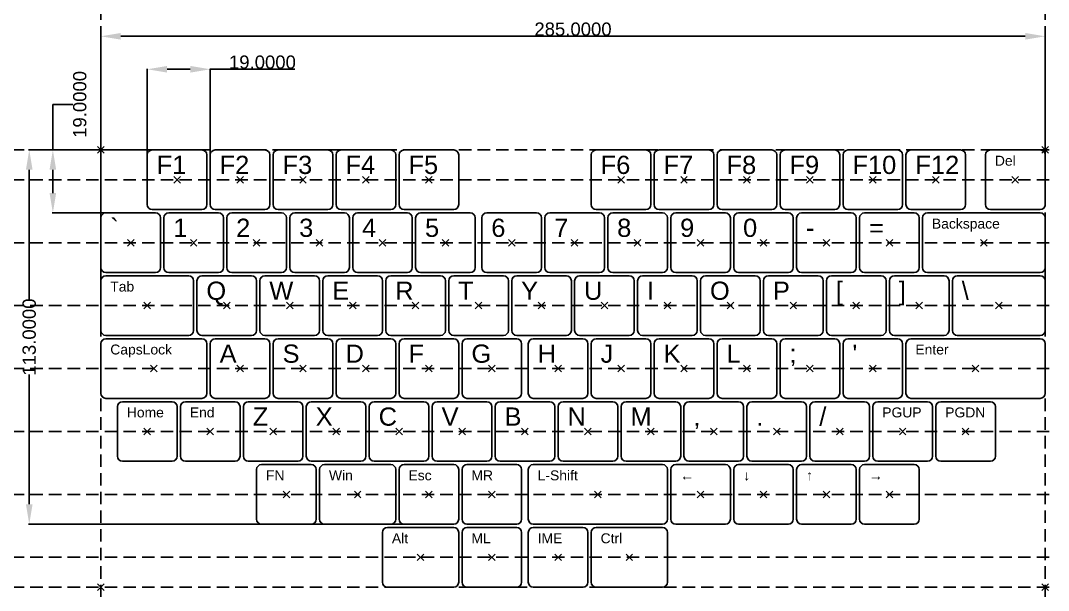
# Model space of a CAD drawing. Header units: millimetres. Extents: x -145 to 165, y -715 to 41.
# Drawn here: x -145.3 to 164.9, y -558.6 to -386.5 of the extents above; entities that cross this region are included whole.
import ezdxf

# ---------------------------------------------------------------- set-up
doc = ezdxf.new("R2010")
doc.units = ezdxf.units.MM
doc.header["$LTSCALE"] = 15
doc.header["$MEASUREMENT"] = 0
doc.header["$PDMODE"] = 3
doc.header["$PDSIZE"] = -5
doc.linetypes.add('DASHED', pattern=[0.375, 0.25, -0.125])
doc.layers.add('dim', color=4, linetype='Continuous', plot=False)
doc.layers.add('origin', color=8, linetype='DASHED', plot=False)
doc.layers.add('label', color=2, linetype='Continuous')
doc.styles.get("Standard").update_dxf_attribs({"font": 'arial.ttf'})
doc.dimstyles.get("Standard").update_dxf_attribs({"dimtxt": 0.18, "dimasz": 0.18, "dimexe": 0.18, "dimexo": 0.0625, "dimgap": 0.09, "dimtad": 0, "dimtih": 1, "dimtoh": 1, "dimdec": 4, "dimzin": 0, "dimdsep": 46, "dimtxsty": 'Standard', "dimcen": 0.09, "dimadec": 0, "dimazin": 0, "dimtfac": 1, "dimtdec": 4, "dimtofl": 0, "dimtmove": 0, "dimatfit": 3, "dimfxl": 1, "dimtolj": 1, "dimtzin": 0, "dimarcsym": 0})

# ---------------------------------------------------------------- blocks, each defined once
blk = doc.blocks.new('*D7')
at = {"layer": 'dim', "color": 0, "lineweight": -2}
for p, q in [((-121.1, -446), (-121.1, -391.07)), ((-115.1, -391.25), (157.9, -391.25)), ((157.9, -391.25), (-115.1, -391.25)), ((163.9, -427), (163.9, -391.07))]:
    blk.add_line(p, q, dxfattribs=at)
at = {"layer": 'dim', "color": 0}
for points in [[(-115.1, -390.25), (-115.1, -392.25), (-121.1, -391.25)], [(157.9, -392.25), (157.9, -390.25), (163.9, -391.25)]]:
    blk.add_solid(points, dxfattribs=at)
at = {"layer": 'dim', "color": 0, "insert": (21.4, -389.11), "char_height": 4, "attachment_point": 5}
blk.add_mtext('\\A1;285.0000', dxfattribs=at)
blk = doc.blocks.new('*D8')
at = {"layer": 'dim', "color": 0, "lineweight": -2}
for p, q in [((-105.66, -425.56), (-142.9, -425.56)), ((-142.72, -431.56), (-142.72, -470.76)), ((-142.72, -532.56), (-142.72, -493.37)), ((-29.66, -538.56), (-142.9, -538.56))]:
    blk.add_line(p, q, dxfattribs=at)
at = {"layer": 'dim', "color": 0}
for points in [[(-141.72, -431.56), (-143.72, -431.56), (-142.72, -425.56)], [(-143.72, -532.56), (-141.72, -532.56), (-142.72, -538.56)]]:
    blk.add_solid(points, dxfattribs=at)
at = {"layer": 'dim', "color": 0, "insert": (-142.72, -482.06), "char_height": 4, "attachment_point": 5, "rotation": 90}
blk.add_mtext('\\A1;113.0000', dxfattribs=at)
blk = doc.blocks.new('*D9')
at = {"layer": 'dim', "color": 0, "lineweight": -2}
for p, q in [((-129.59, -411.81), (-135.59, -411.81)), ((-135.59, -411.81), (-135.59, -425.56)), ((-105.66, -425.56), (-135.77, -425.56)), ((-135.59, -431.56), (-135.59, -438.56)), ((-135.59, -438.56), (-135.59, -431.56)), ((-119.66, -444.56), (-135.77, -444.56))]:
    blk.add_line(p, q, dxfattribs=at)
at = {"layer": 'dim', "color": 0}
for points in [[(-134.59, -431.56), (-136.59, -431.56), (-135.59, -425.56)], [(-136.59, -438.56), (-134.59, -438.56), (-135.59, -444.56)]]:
    blk.add_solid(points, dxfattribs=at)
at = {"layer": 'dim', "color": 0, "insert": (-127.46, -411.81), "char_height": 4, "attachment_point": 5, "rotation": 90}
blk.add_mtext('\\A1;19.0000', dxfattribs=at)
blk = doc.blocks.new('*D10')
at = {"layer": 'dim', "color": 0, "lineweight": -2}
for p, q in [((-107.1, -427), (-107.1, -401.02)), ((-101.1, -401.2), (-94.1, -401.2)), ((-94.1, -401.2), (-101.1, -401.2)), ((-88.1, -427), (-88.1, -401.02)), ((-88.1, -401.2), (-62.59, -401.2))]:
    blk.add_line(p, q, dxfattribs=at)
at = {"layer": 'dim', "color": 0}
for points in [[(-101.1, -400.2), (-101.1, -402.2), (-107.1, -401.2)], [(-94.1, -402.2), (-94.1, -400.2), (-88.1, -401.2)]]:
    blk.add_solid(points, dxfattribs=at)
at = {"layer": 'dim', "color": 0, "insert": (-72.34, -399.07), "char_height": 4, "attachment_point": 5}
blk.add_mtext('\\A1;19.0000', dxfattribs=at)

msp = doc.modelspace()

# ---------------------------------------------------------------- linework, layer by layer
for p, q in [((-107.0951, -442.06219), (-107.0951, -427.06219)), ((-90.5951, -425.56219), (-105.5951, -425.56219)), ((-89.0951, -442.06219), (-89.0951, -427.06219)), ((-88.0951, -442.06219), (-88.0951, -427.06219)), ((-71.5951, -425.56219), (-86.5951, -425.56219)), ((-70.0951, -442.06219), (-70.0951, -427.06219)), ((-69.0951, -442.06219), (-69.0951, -427.06219)), ((-52.5951, -425.56219), (-67.5951, -425.56219)), ((-51.0951, -442.06219), (-51.0951, -427.06219)), ((-50.0951, -442.06219), (-50.0951, -427.06219)), ((-33.5951, -425.56219), (-48.5951, -425.56219)), ((-32.0951, -442.06219), (-32.0951, -427.06219)), ((-31.0951, -442.06219), (-31.0951, -427.06219)), ((-14.5951, -425.56219), (-29.5951, -425.56219)), ((-13.0951, -442.06219), (-13.0951, -427.06219)), ((26.9049, -442.06219), (26.9049, -427.06219)), ((43.4049, -425.56219), (28.4049, -425.56219)), ((44.9049, -442.06219), (44.9049, -427.06219)), ((45.9049, -442.06219), (45.9049, -427.06219)), ((62.4049, -425.56219), (47.4049, -425.56219)), ((63.9049, -442.06219), (63.9049, -427.06219)), ((64.9049, -442.06219), (64.9049, -427.06219)), ((81.4049, -425.56219), (66.4049, -425.56219)), ((82.9049, -442.06219), (82.9049, -427.06219)), ((83.9049, -442.06219), (83.9049, -427.06219)), ((100.4049, -425.56219), (85.4049, -425.56219)), ((101.9049, -442.06219), (101.9049, -427.06219)), ((102.9049, -442.06219), (102.9049, -427.06219)), ((119.4049, -425.56219), (104.4049, -425.56219)), ((120.9049, -442.06219), (120.9049, -427.06219)), ((121.9049, -442.06219), (121.9049, -427.06219)), ((138.4049, -425.56219), (123.4049, -425.56219)), ((139.9049, -442.06219), (139.9049, -427.06219)), ((145.9049, -442.06219), (145.9049, -427.06219)), ((162.4049, -425.56219), (147.4049, -425.56219)), ((163.9049, -442.06219), (163.9049, -427.06219)), ((-90.5951, -443.56219), (-105.5951, -443.56219)), ((-71.5951, -443.56219), (-86.5951, -443.56219)), ((-52.5951, -443.56219), (-67.5951, -443.56219)), ((-33.5951, -443.56219), (-48.5951, -443.56219)), ((-14.5951, -443.56219), (-29.5951, -443.56219)), ((43.4049, -443.56219), (28.4049, -443.56219)), ((62.4049, -443.56219), (47.4049, -443.56219)), ((81.4049, -443.56219), (66.4049, -443.56219)), ((100.4049, -443.56219), (85.4049, -443.56219)), ((119.4049, -443.56219), (104.4049, -443.56219)), ((138.4049, -443.56219), (123.4049, -443.56219)), ((162.4049, -443.56219), (147.4049, -443.56219)), ((-121.0951, -461.06219), (-121.0951, -446.06219)), ((-104.5951, -444.56219), (-119.5951, -444.56219)), ((-103.0951, -461.06219), (-103.0951, -446.06219)), ((-102.0951, -461.06219), (-102.0951, -446.06219)), ((-85.5951, -444.56219), (-100.5951, -444.56219)), ((-84.0951, -461.06219), (-84.0951, -446.06219)), ((-83.0951, -461.06219), (-83.0951, -446.06219)), ((-66.5951, -444.56219), (-81.5951, -444.56219)), ((-65.0951, -461.06219), (-65.0951, -446.06219)), ((-64.0951, -461.06219), (-64.0951, -446.06219)), ((-47.5951, -444.56219), (-62.5951, -444.56219)), ((-46.0951, -461.06219), (-46.0951, -446.06219)), ((-45.0951, -461.06219), (-45.0951, -446.06219)), ((-28.5951, -444.56219), (-43.5951, -444.56219)), ((-27.0951, -461.06219), (-27.0951, -446.06219)), ((-26.0951, -461.06219), (-26.0951, -446.06219)), ((-9.5951, -444.56219), (-24.5951, -444.56219)), ((-8.0951, -461.06219), (-8.0951, -446.06219)), ((-6.1028, -461.06219), (-6.1028, -446.06219)), ((10.3972, -444.56219), (-4.6028, -444.56219)), ((11.8972, -461.06219), (11.8972, -446.06219)), ((12.8972, -461.06219), (12.8972, -446.06219)), ((29.3972, -444.56219), (14.3972, -444.56219)), ((30.8972, -461.06219), (30.8972, -446.06219)), ((31.8972, -461.06219), (31.8972, -446.06219)), ((48.3972, -444.56219), (33.3972, -444.56219)), ((49.8972, -461.06219), (49.8972, -446.06219)), ((50.8972, -461.06219), (50.8972, -446.06219)), ((67.3972, -444.56219), (52.3972, -444.56219)), ((68.8972, -461.06219), (68.8972, -446.06219)), ((69.8972, -461.06219), (69.8972, -446.06219)), ((86.3972, -444.56219), (71.3972, -444.56219)), ((87.8972, -461.06219), (87.8972, -446.06219)), ((88.8972, -461.06219), (88.8972, -446.06219)), ((105.3972, -444.56219), (90.3972, -444.56219)), ((106.8972, -461.06219), (106.8972, -446.06219)), ((107.8972, -461.06219), (107.8972, -446.06219)), ((124.3972, -444.56219), (109.3972, -444.56219)), ((125.8972, -461.06219), (125.8972, -446.06219)), ((126.9049, -461.06219), (126.9049, -446.06219)), ((162.4049, -444.56219), (128.4049, -444.56219)), ((163.9049, -461.06219), (163.9049, -446.06219)), ((-121.0951, -480.06219), (-121.0951, -465.06219)), ((-104.5951, -462.56219), (-119.5951, -462.56219)), ((-94.5951, -463.56219), (-119.5951, -463.56219)), ((-85.5951, -462.56219), (-100.5951, -462.56219)), ((-93.0951, -480.06219), (-93.0951, -465.06219)), ((-92.0951, -480.06219), (-92.0951, -465.06219)), ((-75.5951, -463.56219), (-90.5951, -463.56219)), ((-66.5951, -462.56219), (-81.5951, -462.56219)), ((-74.0951, -480.06219), (-74.0951, -465.06219)), ((-73.0951, -480.06219), (-73.0951, -465.06219)), ((-56.5951, -463.56219), (-71.5951, -463.56219)), ((-47.5951, -462.56219), (-62.5951, -462.56219)), ((-55.0951, -480.06219), (-55.0951, -465.06219)), ((-54.0951, -480.06219), (-54.0951, -465.06219)), ((-37.5951, -463.56219), (-52.5951, -463.56219)), ((-28.5951, -462.56219), (-43.5951, -462.56219)), ((-36.0951, -480.06219), (-36.0951, -465.06219)), ((-35.0951, -480.06219), (-35.0951, -465.06219)), ((-18.5951, -463.56219), (-33.5951, -463.56219)), ((-9.5951, -462.56219), (-24.5951, -462.56219)), ((-17.0951, -480.06219), (-17.0951, -465.06219)), ((-16.0951, -480.06219), (-16.0951, -465.06219)), ((0.4049, -463.56219), (-14.5951, -463.56219)), ((10.3972, -462.56219), (-4.6028, -462.56219)), ((1.9049, -480.06219), (1.9049, -465.06219)), ((2.9049, -480.06219), (2.9049, -465.06219)), ((19.4049, -463.56219), (4.4049, -463.56219)), ((29.3972, -462.56219), (14.3972, -462.56219)), ((20.9049, -480.06219), (20.9049, -465.06219)), ((21.9049, -480.06219), (21.9049, -465.06219)), ((38.4049, -463.56219), (23.4049, -463.56219)), ((48.3972, -462.56219), (33.3972, -462.56219)), ((39.9049, -480.06219), (39.9049, -465.06219)), ((40.9049, -480.06219), (40.9049, -465.06219)), ((57.4049, -463.56219), (42.4049, -463.56219)), ((67.3972, -462.56219), (52.3972, -462.56219)), ((58.9049, -480.06219), (58.9049, -465.06219)), ((59.9049, -480.06219), (59.9049, -465.06219)), ((76.4049, -463.56219), (61.4049, -463.56219)), ((86.3972, -462.56219), (71.3972, -462.56219)), ((77.9049, -480.06219), (77.9049, -465.06219)), ((78.9049, -480.06219), (78.9049, -465.06219)), ((95.4049, -463.56219), (80.4049, -463.56219)), ((105.3972, -462.56219), (90.3972, -462.56219)), ((96.9049, -480.06219), (96.9049, -465.06219)), ((97.9049, -480.06219), (97.9049, -465.06219)), ((114.4049, -463.56219), (99.4049, -463.56219)), ((124.3972, -462.56219), (109.3972, -462.56219)), ((115.9049, -480.06219), (115.9049, -465.06219)), ((116.9049, -480.06219), (116.9049, -465.06219)), ((133.4049, -463.56219), (118.4049, -463.56219)), ((162.4049, -462.56219), (128.4049, -462.56219)), ((134.9049, -480.06219), (134.9049, -465.06219)), ((135.9049, -480.06219), (135.9049, -465.06219)), ((162.4049, -463.56219), (137.4049, -463.56219)), ((163.9049, -480.06219), (163.9049, -465.06219)), ((-94.5951, -481.56219), (-119.5951, -481.56219)), ((-90.5951, -482.56219), (-119.5951, -482.56219)), ((-75.5951, -481.56219), (-90.5951, -481.56219)), ((-71.5951, -482.56219), (-86.5951, -482.56219)), ((-56.5951, -481.56219), (-71.5951, -481.56219)), ((-52.5951, -482.56219), (-67.5951, -482.56219)), ((-37.5951, -481.56219), (-52.5951, -481.56219)), ((-33.5951, -482.56219), (-48.5951, -482.56219)), ((-18.5951, -481.56219), (-33.5951, -481.56219)), ((-14.5951, -482.56219), (-29.5951, -482.56219)), ((0.4049, -481.56219), (-14.5951, -481.56219)), ((4.4049, -482.56219), (-10.5951, -482.56219)), ((19.4049, -481.56219), (4.4049, -481.56219)), ((24.4049, -482.56219), (9.4049, -482.56219)), ((38.4049, -481.56219), (23.4049, -481.56219)), ((43.4049, -482.56219), (28.4049, -482.56219)), ((57.4049, -481.56219), (42.4049, -481.56219)), ((62.4049, -482.56219), (47.4049, -482.56219)), ((76.4049, -481.56219), (61.4049, -481.56219)), ((81.4049, -482.56219), (66.4049, -482.56219)), ((95.4049, -481.56219), (80.4049, -481.56219)), ((100.4049, -482.56219), (85.4049, -482.56219)), ((114.4049, -481.56219), (99.4049, -481.56219)), ((119.4049, -482.56219), (104.4049, -482.56219)), ((133.4049, -481.56219), (118.4049, -481.56219)), ((162.4049, -482.56219), (123.4049, -482.56219)), ((162.4049, -481.56219), (137.4049, -481.56219)), ((-121.0951, -499.06219), (-121.0951, -484.06219)), ((-89.0951, -499.06219), (-89.0951, -484.06219)), ((-88.0951, -499.06219), (-88.0951, -484.06219)), ((-70.0951, -499.06219), (-70.0951, -484.06219)), ((-69.0951, -499.06219), (-69.0951, -484.06219)), ((-51.0951, -499.06219), (-51.0951, -484.06219)), ((-50.0951, -499.06219), (-50.0951, -484.06219)), ((-32.0951, -499.06219), (-32.0951, -484.06219)), ((-31.0951, -499.06219), (-31.0951, -484.06219)), ((-13.0951, -499.06219), (-13.0951, -484.06219)), ((-12.0951, -499.06219), (-12.0951, -484.06219)), ((5.9049, -499.06219), (5.9049, -484.06219)), ((7.9049, -499.06219), (7.9049, -484.06219)), ((25.9049, -499.06219), (25.9049, -484.06219)), ((26.9049, -499.06219), (26.9049, -484.06219)), ((44.9049, -499.06219), (44.9049, -484.06219)), ((45.9049, -499.06219), (45.9049, -484.06219)), ((63.9049, -499.06219), (63.9049, -484.06219)), ((64.9049, -499.06219), (64.9049, -484.06219)), ((82.9049, -499.06219), (82.9049, -484.06219)), ((83.9049, -499.06219), (83.9049, -484.06219)), ((101.9049, -499.06219), (101.9049, -484.06219)), ((102.9049, -499.06219), (102.9049, -484.06219)), ((120.9049, -499.06219), (120.9049, -484.06219)), ((121.9049, -499.06219), (121.9049, -484.06219)), ((163.9049, -499.06219), (163.9049, -484.06219)), ((-90.5951, -500.56219), (-119.5951, -500.56219)), ((-99.5951, -501.56219), (-114.5951, -501.56219)), ((-80.5951, -501.56219), (-95.5951, -501.56219)), ((-71.5951, -500.56219), (-86.5951, -500.56219)), ((-61.5951, -501.56219), (-76.5951, -501.56219)), ((-52.5951, -500.56219), (-67.5951, -500.56219)), ((-42.5951, -501.56219), (-57.5951, -501.56219)), ((-33.5951, -500.56219), (-48.5951, -500.56219)), ((-23.5951, -501.56219), (-38.5951, -501.56219)), ((-14.5951, -500.56219), (-29.5951, -500.56219)), ((-4.5951, -501.56219), (-19.5951, -501.56219)), ((4.4049, -500.56219), (-10.5951, -500.56219)), ((14.4049, -501.56219), (-0.5951, -501.56219)), ((24.4049, -500.56219), (9.4049, -500.56219)), ((33.4049, -501.56219), (18.4049, -501.56219)), ((43.4049, -500.56219), (28.4049, -500.56219)), ((52.4049, -501.56219), (37.4049, -501.56219)), ((62.4049, -500.56219), (47.4049, -500.56219)), ((71.4049, -501.56219), (56.4049, -501.56219)), ((81.4049, -500.56219), (66.4049, -500.56219)), ((90.4049, -501.56219), (75.4049, -501.56219)), ((100.4049, -500.56219), (85.4049, -500.56219)), ((109.4049, -501.56219), (94.4049, -501.56219)), ((119.4049, -500.56219), (104.4049, -500.56219)), ((128.4049, -501.56219), (113.4049, -501.56219)), ((162.4049, -500.56219), (123.4049, -500.56219)), ((147.4049, -501.56219), (132.4049, -501.56219)), ((-116.0951, -518.06219), (-116.0951, -503.06219)), ((-98.0951, -518.06219), (-98.0951, -503.06219)), ((-97.0951, -518.06219), (-97.0951, -503.06219)), ((-79.0951, -518.06219), (-79.0951, -503.06219)), ((-78.0951, -518.06219), (-78.0951, -503.06219)), ((-60.0951, -518.06219), (-60.0951, -503.06219)), ((-59.0951, -518.06219), (-59.0951, -503.06219)), ((-41.0951, -518.06219), (-41.0951, -503.06219)), ((-40.0951, -518.06219), (-40.0951, -503.06219)), ((-22.0951, -518.06219), (-22.0951, -503.06219)), ((-21.0951, -518.06219), (-21.0951, -503.06219)), ((-3.0951, -518.06219), (-3.0951, -503.06219)), ((-2.0951, -518.06219), (-2.0951, -503.06219)), ((15.9049, -518.06219), (15.9049, -503.06219)), ((16.9049, -518.06219), (16.9049, -503.06219)), ((34.9049, -518.06219), (34.9049, -503.06219)), ((35.9049, -518.06219), (35.9049, -503.06219)), ((53.9049, -518.06219), (53.9049, -503.06219)), ((54.9049, -518.06219), (54.9049, -503.06219)), ((72.9049, -518.06219), (72.9049, -503.06219)), ((73.9049, -518.06219), (73.9049, -503.06219)), ((91.9049, -518.06219), (91.9049, -503.06219)), ((92.9049, -518.06219), (92.9049, -503.06219)), ((110.9049, -518.06219), (110.9049, -503.06219)), ((111.9049, -518.06219), (111.9049, -503.06219)), ((129.9049, -518.06219), (129.9049, -503.06219)), ((130.9049, -518.06219), (130.9049, -503.06219)), ((148.9049, -518.06219), (148.9049, -503.06219)), ((-99.5951, -519.56219), (-114.5951, -519.56219)), ((-80.5951, -519.56219), (-95.5951, -519.56219)), ((-61.5951, -519.56219), (-76.5951, -519.56219)), ((-57.5951, -520.56219), (-72.5951, -520.56219)), ((-42.5951, -519.56219), (-57.5951, -519.56219)), ((-33.5951, -520.56219), (-53.5951, -520.56219)), ((-23.5951, -519.56219), (-38.5951, -519.56219)), ((-14.5951, -520.56219), (-29.5951, -520.56219)), ((-4.5951, -519.56219), (-19.5951, -519.56219)), ((4.4049, -520.56219), (-10.5951, -520.56219)), ((14.4049, -519.56219), (-0.5951, -519.56219)), ((48.4049, -520.56219), (9.4049, -520.56219)), ((33.4049, -519.56219), (18.4049, -519.56219)), ((52.4049, -519.56219), (37.4049, -519.56219)), ((67.4049, -520.56219), (52.4049, -520.56219)), ((71.4049, -519.56219), (56.4049, -519.56219)), ((86.4049, -520.56219), (71.4049, -520.56219)), ((90.4049, -519.56219), (75.4049, -519.56219)), ((105.4049, -520.56219), (90.4049, -520.56219)), ((109.4049, -519.56219), (94.4049, -519.56219)), ((124.4049, -520.56219), (109.4049, -520.56219)), ((128.4049, -519.56219), (113.4049, -519.56219)), ((147.4049, -519.56219), (132.4049, -519.56219)), ((-74.0951, -537.06219), (-74.0951, -522.06219)), ((-56.0951, -537.06219), (-56.0951, -522.06219)), ((-55.0951, -537.06219), (-55.0951, -522.06219)), ((-32.0951, -537.06219), (-32.0951, -522.06219)), ((-31.0951, -537.06219), (-31.0951, -522.06219)), ((-13.0951, -537.06219), (-13.0951, -522.06219)), ((-12.0951, -537.06219), (-12.0951, -522.06219)), ((5.9049, -537.06219), (5.9049, -522.06219)), ((7.9049, -537.06219), (7.9049, -522.06219)), ((49.9049, -537.06219), (49.9049, -522.06219)), ((50.9049, -537.06219), (50.9049, -522.06219)), ((68.9049, -537.06219), (68.9049, -522.06219)), ((69.9049, -537.06219), (69.9049, -522.06219)), ((87.9049, -537.06219), (87.9049, -522.06219)), ((88.9049, -537.06219), (88.9049, -522.06219)), ((106.9049, -537.06219), (106.9049, -522.06219)), ((107.9049, -537.06219), (107.9049, -522.06219)), ((125.9049, -537.06219), (125.9049, -522.06219)), ((-57.5951, -538.56219), (-72.5951, -538.56219)), ((-33.5951, -538.56219), (-53.5951, -538.56219)), ((-14.5951, -539.56219), (-34.5951, -539.56219)), ((-14.5951, -538.56219), (-29.5951, -538.56219)), ((4.4049, -538.56219), (-10.5951, -538.56219)), ((4.4049, -539.56219), (-10.5951, -539.56219)), ((48.4049, -538.56219), (9.4049, -538.56219)), ((24.4049, -539.56219), (9.4049, -539.56219)), ((48.4049, -539.56219), (28.4049, -539.56219)), ((67.4049, -538.56219), (52.4049, -538.56219)), ((86.4049, -538.56219), (71.4049, -538.56219)), ((105.4049, -538.56219), (90.4049, -538.56219)), ((124.4049, -538.56219), (109.4049, -538.56219)), ((-36.0951, -556.06219), (-36.0951, -541.06219)), ((-13.0951, -556.06219), (-13.0951, -541.06219)), ((-12.0951, -556.06219), (-12.0951, -541.06219)), ((5.9049, -556.06219), (5.9049, -541.06219)), ((7.9049, -556.06219), (7.9049, -541.06219)), ((25.9049, -556.06219), (25.9049, -541.06219)), ((26.9049, -556.06219), (26.9049, -541.06219)), ((49.9049, -556.06219), (49.9049, -541.06219)), ((-14.5951, -557.56219), (-34.5951, -557.56219)), ((4.4049, -557.56219), (-10.5951, -557.56219)), ((24.4049, -557.56219), (9.4049, -557.56219)), ((48.4049, -557.56219), (28.4049, -557.56219))]:
    msp.add_line(p, q)
for centre, start, end in [((-105.5951, -427.06219), 90, 180), ((-90.5951, -427.06219), 0, 90), ((-86.5951, -427.06219), 90, 180), ((-71.5951, -427.06219), 0, 90), ((-67.5951, -427.06219), 90, 180), ((-52.5951, -427.06219), 0, 90), ((-48.5951, -427.06219), 90, 180), ((-33.5951, -427.06219), 0, 90), ((-29.5951, -427.06219), 90, 180), ((-14.5951, -427.06219), 0, 90), ((28.4049, -427.06219), 90, 180), ((43.4049, -427.06219), 0, 90), ((47.4049, -427.06219), 90, 180), ((62.4049, -427.06219), 0, 90), ((66.4049, -427.06219), 90, 180), ((81.4049, -427.06219), 0, 90), ((85.4049, -427.06219), 90, 180), ((100.4049, -427.06219), 0, 90), ((104.4049, -427.06219), 90, 180), ((119.4049, -427.06219), 0, 90), ((123.4049, -427.06219), 90, 180), ((138.4049, -427.06219), 0, 90), ((147.4049, -427.06219), 90, 180), ((162.4049, -427.06219), 0, 90), ((-105.5951, -442.06219), 180, 270), ((-90.5951, -442.06219), 270, 0), ((-86.5951, -442.06219), 180, 270), ((-71.5951, -442.06219), 270, 0), ((-67.5951, -442.06219), 180, 270), ((-52.5951, -442.06219), 270, 0), ((-48.5951, -442.06219), 180, 270), ((-33.5951, -442.06219), 270, 0), ((-29.5951, -442.06219), 180, 270), ((-14.5951, -442.06219), 270, 0), ((28.4049, -442.06219), 180, 270), ((43.4049, -442.06219), 270, 0), ((47.4049, -442.06219), 180, 270), ((62.4049, -442.06219), 270, 0), ((66.4049, -442.06219), 180, 270), ((81.4049, -442.06219), 270, 0), ((85.4049, -442.06219), 180, 270), ((100.4049, -442.06219), 270, 0), ((104.4049, -442.06219), 180, 270), ((119.4049, -442.06219), 270, 0), ((123.4049, -442.06219), 180, 270), ((138.4049, -442.06219), 270, 0), ((147.4049, -442.06219), 180, 270), ((162.4049, -442.06219), 270, 0), ((-119.5951, -446.06219), 90, 180), ((-104.5951, -446.06219), 0, 90), ((-100.5951, -446.06219), 90, 180), ((-85.5951, -446.06219), 0, 90), ((-81.5951, -446.06219), 90, 180), ((-66.5951, -446.06219), 0, 90), ((-62.5951, -446.06219), 90, 180), ((-47.5951, -446.06219), 0, 90), ((-43.5951, -446.06219), 90, 180), ((-28.5951, -446.06219), 0, 90), ((-24.5951, -446.06219), 90, 180), ((-9.5951, -446.06219), 0, 90), ((-4.6028, -446.06219), 90, 180), ((10.3972, -446.06219), 0, 90), ((14.3972, -446.06219), 90, 180), ((29.3972, -446.06219), 0, 90), ((33.3972, -446.06219), 90, 180), ((48.3972, -446.06219), 0, 90), ((52.3972, -446.06219), 90, 180), ((67.3972, -446.06219), 0, 90), ((71.3972, -446.06219), 90, 180), ((86.3972, -446.06219), 0, 90), ((90.3972, -446.06219), 90, 180), ((105.3972, -446.06219), 0, 90), ((109.3972, -446.06219), 90, 180), ((124.3972, -446.06219), 0, 90), ((128.4049, -446.06219), 90, 180), ((162.4049, -446.06219), 0, 90), ((-119.5951, -461.06219), 180, 270), ((-104.5951, -461.06219), 270, 0), ((-100.5951, -461.06219), 180, 270), ((-85.5951, -461.06219), 270, 0), ((-81.5951, -461.06219), 180, 270), ((-66.5951, -461.06219), 270, 0), ((-62.5951, -461.06219), 180, 270), ((-47.5951, -461.06219), 270, 0), ((-43.5951, -461.06219), 180, 270), ((-28.5951, -461.06219), 270, 0), ((-24.5951, -461.06219), 180, 270), ((-9.5951, -461.06219), 270, 0), ((-4.6028, -461.06219), 180, 270), ((10.3972, -461.06219), 270, 0), ((14.3972, -461.06219), 180, 270), ((29.3972, -461.06219), 270, 0), ((33.3972, -461.06219), 180, 270), ((48.3972, -461.06219), 270, 0), ((52.3972, -461.06219), 180, 270), ((67.3972, -461.06219), 270, 0), ((71.3972, -461.06219), 180, 270), ((86.3972, -461.06219), 270, 0), ((90.3972, -461.06219), 180, 270), ((105.3972, -461.06219), 270, 0), ((109.3972, -461.06219), 180, 270), ((124.3972, -461.06219), 270, 0), ((128.4049, -461.06219), 180, 270), ((162.4049, -461.06219), 270, 0), ((-119.5951, -465.06219), 90, 180), ((-94.5951, -465.06219), 0, 90), ((-90.5951, -465.06219), 90, 180), ((-75.5951, -465.06219), 0, 90), ((-71.5951, -465.06219), 90, 180), ((-56.5951, -465.06219), 0, 90), ((-52.5951, -465.06219), 90, 180), ((-37.5951, -465.06219), 0, 90), ((-33.5951, -465.06219), 90, 180), ((-18.5951, -465.06219), 0, 90), ((-14.5951, -465.06219), 90, 180), ((0.4049, -465.06219), 0, 90), ((4.4049, -465.06219), 90, 180), ((19.4049, -465.06219), 0, 90), ((23.4049, -465.06219), 90, 180), ((38.4049, -465.06219), 0, 90), ((42.4049, -465.06219), 90, 180), ((57.4049, -465.06219), 0, 90), ((61.4049, -465.06219), 90, 180), ((76.4049, -465.06219), 0, 90), ((80.4049, -465.06219), 90, 180), ((95.4049, -465.06219), 0, 90), ((99.4049, -465.06219), 90, 180), ((114.4049, -465.06219), 0, 90), ((118.4049, -465.06219), 90, 180), ((133.4049, -465.06219), 0, 90), ((137.4049, -465.06219), 90, 180), ((162.4049, -465.06219), 0, 90), ((-119.5951, -480.06219), 180, 270), ((-94.5951, -480.06219), 270, 0), ((-90.5951, -480.06219), 180, 270), ((-75.5951, -480.06219), 270, 0), ((-71.5951, -480.06219), 180, 270), ((-56.5951, -480.06219), 270, 0), ((-52.5951, -480.06219), 180, 270), ((-37.5951, -480.06219), 270, 0), ((-33.5951, -480.06219), 180, 270), ((-18.5951, -480.06219), 270, 0), ((-14.5951, -480.06219), 180, 270), ((0.4049, -480.06219), 270, 0), ((4.4049, -480.06219), 180, 270), ((19.4049, -480.06219), 270, 0), ((23.4049, -480.06219), 180, 270), ((38.4049, -480.06219), 270, 0), ((42.4049, -480.06219), 180, 270), ((57.4049, -480.06219), 270, 0), ((61.4049, -480.06219), 180, 270), ((76.4049, -480.06219), 270, 0), ((80.4049, -480.06219), 180, 270), ((95.4049, -480.06219), 270, 0), ((99.4049, -480.06219), 180, 270), ((114.4049, -480.06219), 270, 0), ((118.4049, -480.06219), 180, 270), ((133.4049, -480.06219), 270, 0), ((137.4049, -480.06219), 180, 270), ((162.4049, -480.06219), 270, 0), ((-119.5951, -484.06219), 90, 180), ((-90.5951, -484.06219), 0, 90), ((-86.5951, -484.06219), 90, 180), ((-71.5951, -484.06219), 0, 90), ((-67.5951, -484.06219), 90, 180), ((-52.5951, -484.06219), 0, 90), ((-48.5951, -484.06219), 90, 180), ((-33.5951, -484.06219), 0, 90), ((-29.5951, -484.06219), 90, 180), ((-14.5951, -484.06219), 0, 90), ((-10.5951, -484.06219), 90, 180), ((4.4049, -484.06219), 0, 90), ((9.4049, -484.06219), 90, 180), ((24.4049, -484.06219), 0, 90), ((28.4049, -484.06219), 90, 180), ((43.4049, -484.06219), 0, 90), ((47.4049, -484.06219), 90, 180), ((62.4049, -484.06219), 0, 90), ((66.4049, -484.06219), 90, 180), ((81.4049, -484.06219), 0, 90), ((85.4049, -484.06219), 90, 180), ((100.4049, -484.06219), 0, 90), ((104.4049, -484.06219), 90, 180), ((119.4049, -484.06219), 0, 90), ((123.4049, -484.06219), 90, 180), ((162.4049, -484.06219), 0, 90), ((-119.5951, -499.06219), 180, 270), ((-90.5951, -499.06219), 270, 0), ((-86.5951, -499.06219), 180, 270), ((-71.5951, -499.06219), 270, 0), ((-67.5951, -499.06219), 180, 270), ((-52.5951, -499.06219), 270, 0), ((-48.5951, -499.06219), 180, 270), ((-33.5951, -499.06219), 270, 0), ((-29.5951, -499.06219), 180, 270), ((-14.5951, -499.06219), 270, 0), ((-10.5951, -499.06219), 180, 270), ((4.4049, -499.06219), 270, 0), ((9.4049, -499.06219), 180, 270), ((24.4049, -499.06219), 270, 0), ((28.4049, -499.06219), 180, 270), ((43.4049, -499.06219), 270, 0), ((47.4049, -499.06219), 180, 270), ((62.4049, -499.06219), 270, 0), ((66.4049, -499.06219), 180, 270), ((81.4049, -499.06219), 270, 0), ((85.4049, -499.06219), 180, 270), ((100.4049, -499.06219), 270, 0), ((104.4049, -499.06219), 180, 270), ((119.4049, -499.06219), 270, 0), ((123.4049, -499.06219), 180, 270), ((162.4049, -499.06219), 270, 0), ((-114.5951, -503.06219), 90, 180), ((-99.5951, -503.06219), 0, 90), ((-95.5951, -503.06219), 90, 180), ((-80.5951, -503.06219), 0, 90), ((-76.5951, -503.06219), 90, 180), ((-61.5951, -503.06219), 0, 90), ((-57.5951, -503.06219), 90, 180), ((-42.5951, -503.06219), 0, 90), ((-38.5951, -503.06219), 90, 180), ((-23.5951, -503.06219), 0, 90), ((-19.5951, -503.06219), 90, 180), ((-4.5951, -503.06219), 0, 90), ((-0.5951, -503.06219), 90, 180), ((14.4049, -503.06219), 0, 90), ((18.4049, -503.06219), 90, 180), ((33.4049, -503.06219), 0, 90), ((37.4049, -503.06219), 90, 180), ((52.4049, -503.06219), 0, 90), ((56.4049, -503.06219), 90, 180), ((71.4049, -503.06219), 0, 90), ((75.4049, -503.06219), 90, 180), ((90.4049, -503.06219), 0, 90), ((94.4049, -503.06219), 90, 180), ((109.4049, -503.06219), 0, 90), ((113.4049, -503.06219), 90, 180), ((128.4049, -503.06219), 0, 90), ((132.4049, -503.06219), 90, 180), ((147.4049, -503.06219), 0, 90), ((-114.5951, -518.06219), 180, 270), ((-99.5951, -518.06219), 270, 0), ((-95.5951, -518.06219), 180, 270), ((-80.5951, -518.06219), 270, 0), ((-76.5951, -518.06219), 180, 270), ((-61.5951, -518.06219), 270, 0), ((-57.5951, -518.06219), 180, 270), ((-42.5951, -518.06219), 270, 0), ((-38.5951, -518.06219), 180, 270), ((-23.5951, -518.06219), 270, 0), ((-19.5951, -518.06219), 180, 270), ((-4.5951, -518.06219), 270, 0), ((-0.5951, -518.06219), 180, 270), ((14.4049, -518.06219), 270, 0), ((18.4049, -518.06219), 180, 270), ((33.4049, -518.06219), 270, 0), ((37.4049, -518.06219), 180, 270), ((52.4049, -518.06219), 270, 0), ((56.4049, -518.06219), 180, 270), ((71.4049, -518.06219), 270, 0), ((75.4049, -518.06219), 180, 270), ((90.4049, -518.06219), 270, 0), ((94.4049, -518.06219), 180, 270), ((109.4049, -518.06219), 270, 0), ((113.4049, -518.06219), 180, 270), ((128.4049, -518.06219), 270, 0), ((132.4049, -518.06219), 180, 270), ((147.4049, -518.06219), 270, 0), ((-72.5951, -522.06219), 90, 180), ((-57.5951, -522.06219), 0, 90), ((-53.5951, -522.06219), 90, 180), ((-33.5951, -522.06219), 0, 90), ((-29.5951, -522.06219), 90, 180), ((-14.5951, -522.06219), 0, 90), ((-10.5951, -522.06219), 90, 180), ((4.4049, -522.06219), 0, 90), ((9.4049, -522.06219), 90, 180), ((48.4049, -522.06219), 0, 90), ((52.4049, -522.06219), 90, 180), ((67.4049, -522.06219), 0, 90), ((71.4049, -522.06219), 90, 180), ((86.4049, -522.06219), 0, 90), ((90.4049, -522.06219), 90, 180), ((105.4049, -522.06219), 0, 90), ((109.4049, -522.06219), 90, 180), ((124.4049, -522.06219), 0, 90), ((-72.5951, -537.06219), 180, 270), ((-57.5951, -537.06219), 270, 0), ((-53.5951, -537.06219), 180, 270), ((-34.5951, -541.06219), 90, 180), ((-33.5951, -537.06219), 270, 0), ((-29.5951, -537.06219), 180, 270), ((-14.5951, -537.06219), 270, 0), ((-14.5951, -541.06219), 0, 90), ((-10.5951, -537.06219), 180, 270), ((-10.5951, -541.06219), 90, 180), ((4.4049, -537.06219), 270, 0), ((4.4049, -541.06219), 0, 90), ((9.4049, -537.06219), 180, 270), ((9.4049, -541.06219), 90, 180), ((24.4049, -541.06219), 0, 90), ((28.4049, -541.06219), 90, 180), ((48.4049, -537.06219), 270, 0), ((48.4049, -541.06219), 0, 90), ((52.4049, -537.06219), 180, 270), ((67.4049, -537.06219), 270, 0), ((71.4049, -537.06219), 180, 270), ((86.4049, -537.06219), 270, 0), ((90.4049, -537.06219), 180, 270), ((105.4049, -537.06219), 270, 0), ((109.4049, -537.06219), 180, 270), ((124.4049, -537.06219), 270, 0), ((-34.5951, -556.06219), 180, 270), ((-14.5951, -556.06219), 270, 0), ((-10.5951, -556.06219), 180, 270), ((4.4049, -556.06219), 270, 0), ((9.4049, -556.06219), 180, 270), ((24.4049, -556.06219), 270, 0), ((28.4049, -556.06219), 180, 270), ((48.4049, -556.06219), 270, 0)]:
    msp.add_arc(centre, 1.5, start, end)
at = {"layer": 'origin'}
for p, direction in [((-121.0951, -453.56219), (0, 1)), ((163.9049, -472.56219), (0, 1)), ((-105.6576, -425.56219), (1, 0)), ((-98.0951, -425.56219), (1, 0)), ((266.6872, -434.56219), (1, 0)), ((266.6872, -453.56219), (1, 0)), ((266.6872, -472.56219), (1, 0)), ((266.6872, -491.56219), (1, 0)), ((266.6872, -510.56219), (1, 0)), ((266.6872, -529.56219), (1, 0)), ((-5.5951, -548.56219), (1, 0)), ((-34.5951, -557.56219), (1, 0))]:
    msp.add_xline(p, direction, dxfattribs=at)
for p in [(-121.0951, -425.56219), (163.9049, -425.56219), (-98.0951, -434.56219), (-79.0951, -434.56219), (-60.0951, -434.56219), (-41.0951, -434.56219), (-22.0951, -434.56219), (35.9049, -434.56219), (54.9049, -434.56219), (73.9049, -434.56219), (92.9049, -434.56219), (111.9049, -434.56219), (130.9049, -434.56219), (154.9049, -434.56219), (-112.0951, -453.56219), (-93.0951, -453.56219), (-74.0951, -453.56219), (-55.0951, -453.56219), (-36.0951, -453.56219), (-17.0951, -453.56219), (2.8972, -453.56219), (21.8972, -453.56219), (40.8972, -453.56219), (59.8972, -453.56219), (78.8972, -453.56219), (97.8972, -453.56219), (116.8972, -453.56219), (145.4049, -453.56219), (-107.0951, -472.56219), (-83.0951, -472.56219), (-64.0951, -472.56219), (-45.0951, -472.56219), (-26.0951, -472.56219), (-7.0951, -472.56219), (11.9049, -472.56219), (30.9049, -472.56219), (49.9049, -472.56219), (68.9049, -472.56219), (87.9049, -472.56219), (106.9049, -472.56219), (125.9049, -472.56219), (149.9049, -472.56219), (-105.0951, -491.56219), (-79.0951, -491.56219), (-60.0951, -491.56219), (-41.0951, -491.56219), (-22.0951, -491.56219), (-3.0951, -491.56219), (16.9049, -491.56219), (35.9049, -491.56219), (54.9049, -491.56219), (73.9049, -491.56219), (92.9049, -491.56219), (111.9049, -491.56219), (142.9049, -491.56219), (-107.0951, -510.56219), (-88.0951, -510.56219), (-69.0951, -510.56219), (-50.0951, -510.56219), (-31.0951, -510.56219), (-12.0951, -510.56219), (6.9049, -510.56219), (25.9049, -510.56219), (44.9049, -510.56219), (63.9049, -510.56219), (82.9049, -510.56219), (101.9049, -510.56219), (120.9049, -510.56219), (139.9049, -510.56219), (-65.0951, -529.56219), (-43.5951, -529.56219), (-22.0951, -529.56219), (-3.0951, -529.56219), (28.9049, -529.56219), (59.9049, -529.56219), (78.9049, -529.56219), (97.9049, -529.56219), (116.9049, -529.56219), (-24.5951, -548.56219), (-3.0951, -548.56219), (16.9049, -548.56219), (38.4049, -548.56219), (-121.0951, -557.56219), (163.9049, -557.56219)]:
    msp.add_point(p, dxfattribs=at)

# ---------------------------------------------------------------- texts
at = {"layer": 'label', "width": 14.0528084, "attachment_point": 1}
for s, insert, char_height in [('{F1}', (-104.26099, -427.31261), 5.5), ('{F2}', (-85.26099, -427.31261), 5.5), ('{F3}', (-66.26099, -427.31261), 5.5), ('{F4}', (-47.26099, -427.31261), 5.5), ('{F5}', (-28.26099, -427.31261), 5.5), ('{F6}', (29.73901, -427.31261), 5.5), ('{F7}', (48.73901, -427.31261), 5.5), ('{F8}', (67.73901, -427.31261), 5.5), ('{F9}', (86.73901, -427.31261), 5.5), ('{F10}', (105.73901, -427.31261), 5.5), ('{F12}', (124.73901, -427.31261), 5.5), ('{Del}', (148.73901, -427.31261), 3), ('{`}', (-118.26099, -446.31261), 5.5), ('{1}', (-99.26099, -446.31261), 5.5), ('{2}', (-80.26099, -446.31261), 5.5), ('{3}', (-61.26099, -446.31261), 5.5), ('{4}', (-42.26099, -446.31261), 5.5), ('{5}', (-23.26099, -446.31261), 5.5), ('{6}', (-3.26869, -446.31261), 5.5), ('{7}', (15.73131, -446.31261), 5.5), ('{8}', (34.73131, -446.31261), 5.5), ('{9}', (53.73131, -446.31261), 5.5), ('{0}', (72.73131, -446.31261), 5.5), ('{Backspace}', (129.73901, -446.31261), 3), ('{-}', (91.73131, -446.31261), 5.5), ('{=}', (110.73131, -446.31261), 5.5), ('{Tab}', (-118.26099, -465.31261), 3), ('{Q}', (-89.26099, -465.31261), 5.5), ('{W}', (-70.26099, -465.31261), 5.5), ('{E}', (-51.26099, -465.31261), 5.5), ('{R}', (-32.26099, -465.31261), 5.5), ('{T}', (-13.26099, -465.31261), 5.5), ('{Y}', (5.73901, -465.31261), 5.5), ('{U}', (24.73901, -465.31261), 5.5), ('{I}', (43.73901, -465.31261), 5.5), ('{O}', (62.73901, -465.31261), 5.5), ('{P}', (81.73901, -465.31261), 5.5), ('{[}', (100.73901, -465.31261), 5.5), ('{]}', (119.73901, -465.31261), 5.5), ('{\\\\}', (138.73901, -465.31261), 5.5), ('{CapsLock}', (-118.26099, -484.31261), 3), ('{A}', (-85.26099, -484.31261), 5.5), ('{S}', (-66.26099, -484.31261), 5.5), ('{D}', (-47.26099, -484.31261), 5.5), ('{F}', (-28.26099, -484.31261), 5.5), ('{G}', (-9.26099, -484.31261), 5.5), ('{H}', (10.73901, -484.31261), 5.5), ('{J}', (29.73901, -484.31261), 5.5), ('{K}', (48.73901, -484.31261), 5.5), ('{L}', (67.73901, -484.31261), 5.5), ('{;}', (86.73901, -484.31261), 5.5), ("{'}", (105.73901, -484.31261), 5.5), ('{Enter}', (124.73901, -484.31261), 3), ('{Home}', (-113.26099, -503.31261), 3), ('{End}', (-94.26099, -503.31261), 3), ('{Z}', (-75.26099, -503.31261), 5.5), ('{X}', (-56.26099, -503.31261), 5.5), ('{C}', (-37.26099, -503.31261), 5.5), ('{V}', (-18.26099, -503.31261), 5.5), ('{B}', (0.73901, -503.31261), 5.5), ('{N}', (19.73901, -503.31261), 5.5), ('{M}', (38.73901, -503.31261), 5.5), ('{/}', (95.73901, -503.31261), 5.5), ('{PGUP}', (114.73901, -503.31261), 3), ('{PGDN}', (133.73901, -503.31261), 3), ('{,}', (57.73901, -503.31261), 5.5), ('{.}', (76.73901, -503.31261), 5.5), ('{\\H0.545455x;FN}', (-71.26099, -522.31261), 5.5), ('{Win}', (-52.26099, -522.31261), 3), ('{Esc}', (-28.26099, -522.31261), 3), ('{MR}', (-9.26099, -522.31261), 3), ('{L-Shift}', (10.73901, -522.31261), 3), ('{←}', (53.73901, -522.31261), 3), ('{↓}', (72.73901, -522.31261), 3), ('{↑}', (91.73901, -522.31261), 3), ('{→}', (110.73901, -522.31261), 3), ('{Alt}', (-33.26099, -541.31261), 3), ('{ML}', (-9.26099, -541.31261), 3), ('{IME}', (10.73901, -541.31261), 3), ('{Ctrl}', (29.73901, -541.31261), 3)]:
    msp.add_mtext(s, dxfattribs=dict(at, insert=insert, char_height=char_height))

# ---------------------------------------------------------------- dimensions: what is measured, and where the dimension line sits
at = {"layer": 'dim'}
for base, p1, p2, picture, middle in [((163.9049, -391.24573), (-121.0951, -446.06219), (163.9049, -427.06219), '*D7', (21.4049, -389.11343)), ((-88.0951, -401.19756), (-107.0951, -427.06219), (-88.0951, -427.06219), '*D10', (-72.34344, -399.06527))]:
    dim = msp.add_linear_dim(base=base, p1=p1, p2=p2, dimstyle='Standard', override={"dimscale": 1, "dimtxt": 4, "dimasz": 6, "dimexe": 0.18, "dimexo": 0.0625, "dimgap": 0.09, "dimtad": 1, "dimjust": 0, "dimlfac": 1, "dimtxsty": 'Standard', "dimcen": 0.09, "dimtix": 0, "dimtofl": 0, "dimtmove": 0, "dimatfit": 3}, dxfattribs=at)
    dim.commit()
    dim.dimension.update_dxf_attribs({"geometry": picture, "text_midpoint": middle})
dim = msp.add_linear_dim(base=(-135.59003, -444.56219), p1=(-105.5951, -425.56219), p2=(-119.5951, -444.56219), angle=90, dimstyle='Standard', override={"dimtxt": 4, "dimasz": 6, "dimtad": 1, "dimlfac": 1}, dxfattribs=at)
dim.commit()
dim.dimension.update_dxf_attribs({"geometry": '*D9', "text_midpoint": (-127.45774, -411.81285), "dimtype": 160, "text_rotation": 90})
dim = msp.add_linear_dim(base=(-142.71721, -538.56219), p1=(-105.5951, -425.56219), p2=(-29.5951, -538.56219), angle=90, dimstyle='Standard', override={"dimtxt": 4, "dimasz": 6, "dimtad": 2, "dimlfac": 1}, dxfattribs=at)
dim.commit()
dim.dimension.update_dxf_attribs({"geometry": '*D8', "text_midpoint": (-142.71721, -482.06219), "text_rotation": 90})

doc.saveas('drawing.dxf')
